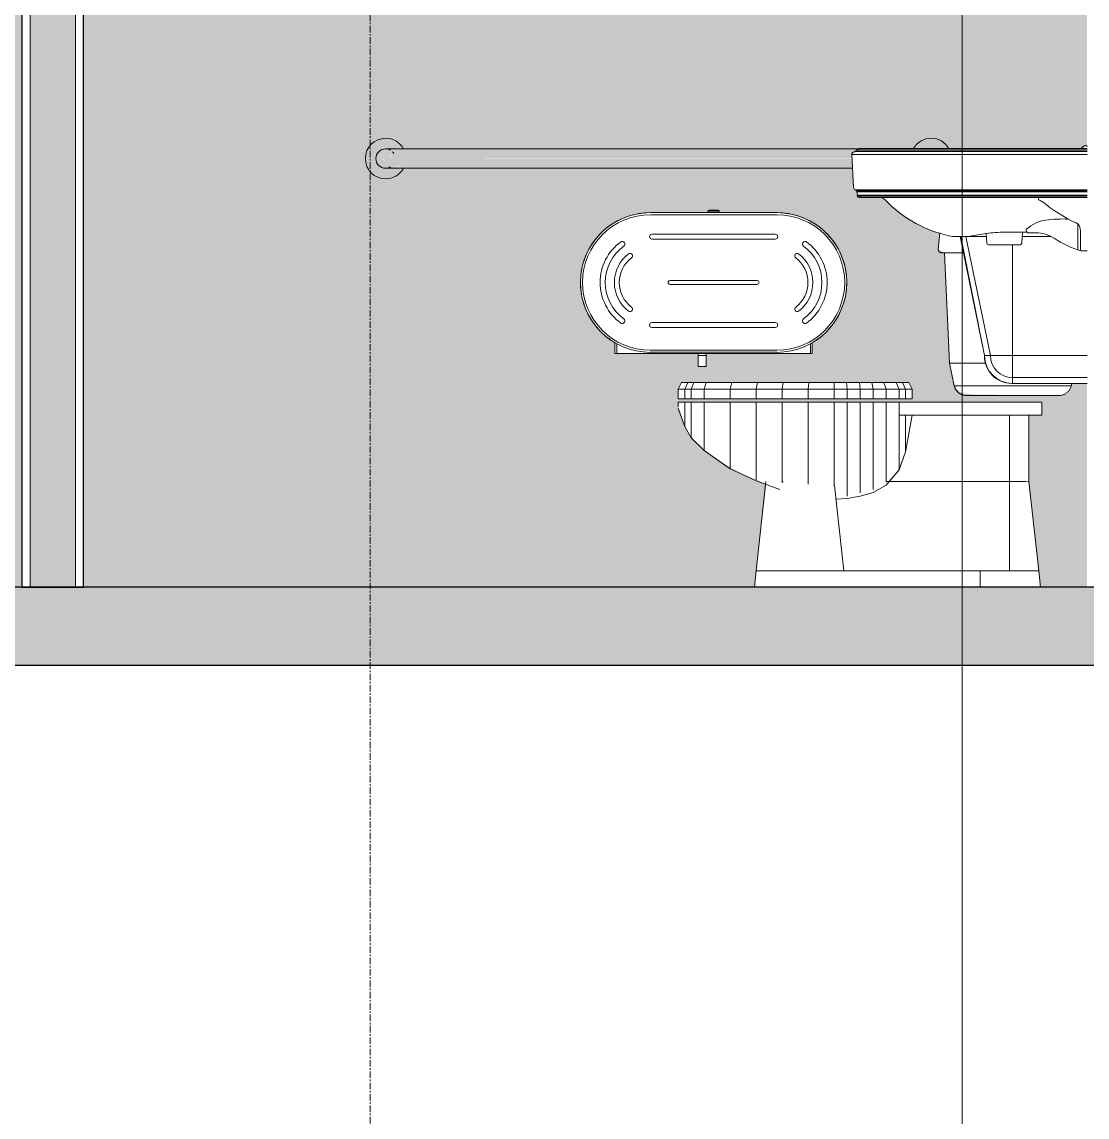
# Model space of a CAD drawing. Header units: inches. Extents: x -55396 to -733, y -290 to 853.
# Drawn here: x -15812.5 to -15730.5, y -40.8 to 43.5 of the extents above; entities that cross this region are included whole.
import ezdxf

# ---------------------------------------------------------------- set-up
doc = ezdxf.new("R2010")
doc.units = ezdxf.units.IN
doc.header["$MEASUREMENT"] = 0
doc.linetypes.add('Grid Line 1_2_', pattern=[0.875, 0.5, -0.125, 0.125, -0.125])
doc.linetypes.add('Grid Line 1_2__2_', pattern=[0.875, 0.5, -0.125, 0.125, -0.125])
for name, color, linetype, lineweight in [('A-FLOR', 192, 'Continuous', 9), ('A-FLOR-LEVL', 51, 'Continuous', 9), ('A-WALL', 113, 'Continuous', 9), ('A-WALL-PATT', 111, 'Continuous', 25), ('G-ANNO-SYMB', 111, 'Continuous', 9), ('I-WALL', 2, 'Continuous', 9), ('P-SANR-FIXT', 6, 'Continuous', 9), ('Q-SPCQ', 91, 'Continuous', 9), ('S-GRID', 1, 'Continuous', 9)]:
    doc.layers.add(name, color=color, linetype=linetype, lineweight=lineweight)

# ---------------------------------------------------------------- blocks, each defined once
blk = doc.blocks.new('Toilet-Domestic-3D - Toilet-Domestic-3D-11065-Section 1')
at = {"layer": 'P-SANR-FIXT', "color": 250}
for p, q in [((22586.899, 27.29), (22586.788, 26.022)), ((22587.264, 25.75), (22587.65, 17.25)), ((22587.264, 25.75), (22588.445, 25.75)), ((22587.65, 17.25), (22588.01, 15.491)), ((22587.65, 17.25), (22590.43, 17.25)), ((22567.014, 15.75), (22566.764, 15.245)), ((22566.764, 15.25), (22567.264, 15.25)), ((22566.764, 15.25), (22566.764, 14.5)), ((22567.264, 15.245), (22566.764, 15.245)), ((22567.014, 15.75), (22567.492, 15.75)), ((22567.492, 15.75), (22567.264, 15.245)), ((22567.764, 15.245), (22567.264, 15.245)), ((22567.264, 15.245), (22567.264, 14.5)), ((22567.266, 15.25), (22567.764, 15.25)), ((22567.492, 15.75), (22567.964, 15.75)), ((22568.764, 15.245), (22567.764, 15.245)), ((22567.764, 15.245), (22567.764, 14.5)), ((22567.964, 15.75), (22567.766, 15.25)), ((22567.766, 15.25), (22568.764, 15.25)), ((22567.964, 15.75), (22568.925, 15.75)), ((22570.764, 15.245), (22568.764, 15.245)), ((22568.764, 15.245), (22568.764, 14.5)), ((22568.925, 15.75), (22568.766, 15.25)), ((22568.766, 15.25), (22570.764, 15.25)), ((22568.925, 15.75), (22570.889, 15.75)), ((22572.764, 15.245), (22570.764, 15.245)), ((22570.764, 15.245), (22570.764, 14.5)), ((22570.889, 15.75), (22570.765, 15.25)), ((22570.765, 15.25), (22572.764, 15.25)), ((22570.889, 15.75), (22572.86, 15.75)), ((22574.764, 15.245), (22572.764, 15.245)), ((22572.764, 15.245), (22572.764, 14.5)), ((22572.86, 15.75), (22572.765, 15.25)), ((22572.765, 15.25), (22574.764, 15.25)), ((22572.86, 15.75), (22574.839, 15.75)), ((22576.772, 15.245), (22574.764, 15.245)), ((22574.764, 15.245), (22574.764, 14.5)), ((22574.839, 15.75), (22574.765, 15.25)), ((22574.765, 15.25), (22576.772, 15.25)), ((22574.839, 15.75), (22576.815, 15.75)), ((22576.815, 15.75), (22576.772, 15.25)), ((22576.772, 15.25), (22578.764, 15.25)), ((22578.764, 15.245), (22576.772, 15.245)), ((22576.772, 15.245), (22576.772, 14.5)), ((22576.815, 15.75), (22578.764, 15.75)), ((22578.764, 15.75), (22579.728, 15.75)), ((22578.764, 15.75), (22578.764, 15.25)), ((22578.764, 15.25), (22579.76, 15.25)), ((22579.76, 15.245), (22578.764, 15.245)), ((22578.764, 15.245), (22578.764, 14.5)), ((22579.728, 15.75), (22580.71, 15.75)), ((22579.728, 15.75), (22579.76, 15.25)), ((22579.76, 15.25), (22580.764, 15.25)), ((22580.764, 15.245), (22579.76, 15.245)), ((22579.76, 15.245), (22579.76, 14.5)), ((22580.71, 15.75), (22581.669, 15.75)), ((22580.71, 15.75), (22580.764, 15.25)), ((22580.764, 15.25), (22581.763, 15.25)), ((22581.764, 15.245), (22580.764, 15.245)), ((22580.764, 15.245), (22580.764, 14.5)), ((22581.669, 15.75), (22582.602, 15.75)), ((22581.669, 15.75), (22581.763, 15.25)), ((22581.764, 15.25), (22582.762, 15.25)), ((22582.764, 15.245), (22581.764, 15.245)), ((22581.764, 15.245), (22581.764, 14.5)), ((22582.762, 15.25), (22582.602, 15.75)), ((22582.602, 15.75), (22583.544, 15.75)), ((22582.764, 15.25), (22583.762, 15.25)), ((22583.764, 15.245), (22582.764, 15.245)), ((22582.764, 14.5), (22582.764, 15.245)), ((22583.544, 15.75), (22584.022, 15.75)), ((22583.544, 15.75), (22583.764, 15.245)), ((22583.764, 15.25), (22584.262, 15.25)), ((22584.264, 15.245), (22583.764, 15.245)), ((22583.764, 15.245), (22583.764, 14.5)), ((22584.022, 15.75), (22584.514, 15.75)), ((22584.022, 15.75), (22584.264, 15.245)), ((22584.264, 15.25), (22584.764, 15.25)), ((22584.764, 15.245), (22584.264, 15.245)), ((22584.264, 15.245), (22584.264, 14.5)), ((22584.514, 15.75), (22584.764, 15.245)), ((22584.764, 15.25), (22584.764, 14.5)), ((22588.01, 15.491), (22590.514, 15.491)), ((22590.514, 15.491), (22597.018, 15.491)), ((22597.018, 15.491), (22597.058, 15.689)), ((22567.264, 14.5), (22566.764, 14.5)), ((22567.764, 14.5), (22567.264, 14.5)), ((22568.764, 14.5), (22567.764, 14.5)), ((22570.764, 14.5), (22568.764, 14.5)), ((22572.764, 14.5), (22570.764, 14.5)), ((22574.764, 14.5), (22572.764, 14.5)), ((22576.772, 14.5), (22574.764, 14.5)), ((22578.764, 14.5), (22576.772, 14.5)), ((22579.76, 14.5), (22578.764, 14.5)), ((22580.764, 14.5), (22579.76, 14.5)), ((22581.764, 14.5), (22580.764, 14.5)), ((22582.764, 14.5), (22581.764, 14.5)), ((22583.764, 14.5), (22582.764, 14.5)), ((22584.264, 14.5), (22583.764, 14.5)), ((22584.764, 14.5), (22584.264, 14.5)), ((22589.764, 14.75), (22590.514, 14.75)), ((22590.514, 14.75), (22589.764, 14.75)), ((22590.514, 14.75), (22596.052, 14.75)), ((22566.764, 14.25), (22567.264, 14.25)), ((22566.764, 14.25), (22566.764, 13.896)), ((22566.764, 13.75), (22567.264, 12.376)), ((22567.264, 14.25), (22567.764, 14.25)), ((22567.264, 14.25), (22567.264, 12.423)), ((22567.764, 14.25), (22568.764, 14.25)), ((22567.764, 14.25), (22567.764, 11.51)), ((22568.764, 14.25), (22570.764, 14.25)), ((22568.764, 14.25), (22568.764, 10.567)), ((22570.764, 14.25), (22572.764, 14.25)), ((22570.764, 14.25), (22570.764, 9.175)), ((22572.764, 14.25), (22574.764, 14.25)), ((22572.764, 14.25), (22572.764, 8.252)), ((22574.764, 14.25), (22576.772, 14.25)), ((22574.764, 14.25), (22574.764, 8.028)), ((22576.772, 14.25), (22578.764, 14.25)), ((22576.772, 14.25), (22576.772, 7.929)), ((22578.764, 14.25), (22579.76, 14.25)), ((22578.764, 14.25), (22578.764, 7.787)), ((22579.76, 14.25), (22580.764, 14.25)), ((22579.76, 14.25), (22579.76, 7.018)), ((22580.764, 14.25), (22581.764, 14.25)), ((22580.764, 14.25), (22580.764, 7.261)), ((22581.764, 14.25), (22582.764, 14.25)), ((22581.764, 14.25), (22581.764, 7.52)), ((22582.764, 14.25), (22583.764, 14.25)), ((22582.764, 14.25), (22582.764, 8.077)), ((22583.764, 14.25), (22594.321, 14.25)), ((22583.764, 14.25), (22583.764, 13.25)), ((22594.321, 14.25), (22594.764, 14.25)), ((22594.764, 13.25), (22594.764, 14.25)), ((22594.321, 13.25), (22583.764, 13.25)), ((22583.764, 13.243), (22583.764, 9.094)), ((22584.764, 13.25), (22584.264, 10.414)), ((22584.264, 10.414), (22584.764, 13.25)), ((22584.264, 13.241), (22584.264, 10.473)), ((22592.264, 8.125), (22592.264, 13.25)), ((22592.264, 8.125), (22592.264, 13.25)), ((22593.764, 8.125), (22593.764, 13.25)), ((22594.764, 13.25), (22594.321, 13.25)), ((22567.264, 12.376), (22567.764, 11.51)), ((22567.764, 11.51), (22568.764, 10.51)), ((22568.764, 10.51), (22570.764, 9.123)), ((22584.264, 10.414), (22583.764, 9.041)), ((22583.764, 9.041), (22584.264, 10.414)), ((22570.764, 9.123), (22572.764, 8.19)), ((22582.764, 7.849), (22583.764, 9.041)), ((22583.764, 9.041), (22582.996, 8.125)), ((22572.764, 8.19), (22574.597, 7.523)), ((22573.514, 8.125), (22572.764, 1.25)), ((22574.854, 8.125), (22574.748, 8.125)), ((22578.796, 7.83), (22579.514, 1.25)), ((22581.764, 7.282), (22582.764, 7.849)), ((22592.264, 8.125), (22582.804, 8.125)), ((22582.996, 8.125), (22592.264, 8.125)), ((22592.264, 1.25), (22592.264, 8.125)), ((22592.915, 8.125), (22592.264, 8.125)), ((22592.264, 8.125), (22592.264, 1.25)), ((22593.171, 8.125), (22592.922, 8.125)), ((22593.437, 8.125), (22593.169, 8.125)), ((22593.563, 8.125), (22593.464, 8.125)), ((22593.764, 8.125), (22593.642, 8.125)), ((22594.514, 1.25), (22593.764, 8.125)), ((22578.913, 6.763), (22579.76, 6.837)), ((22579.76, 6.837), (22580.764, 7.014)), ((22580.764, 7.014), (22581.764, 7.282)), ((22572.764, 1.25), (22572.628, 0)), ((22572.984, 1.25), (22572.764, 1.25)), ((22572.764, 1.25), (22572.984, 1.25)), ((22573.624, 1.25), (22572.984, 1.25)), ((22572.984, 1.25), (22573.624, 1.25)), ((22574.619, 1.25), (22573.624, 1.25)), ((22573.624, 1.25), (22574.619, 1.25)), ((22575.874, 1.25), (22574.619, 1.25)), ((22574.619, 1.25), (22575.874, 1.25)), ((22577.264, 1.25), (22575.874, 1.25)), ((22575.874, 1.25), (22577.264, 1.25)), ((22590.014, 1.25), (22577.264, 1.25)), ((22577.264, 1.25), (22579.514, 1.25)), ((22590.014, 0), (22590.014, 1.25)), ((22590.014, 1.25), (22594.456, 1.25)), ((22590.014, 1.25), (22590.014, 0)), ((22594.458, 1.25), (22594.514, 1.25)), ((22594.65, 0), (22594.514, 1.25))]:
    blk.add_line(p, q, dxfattribs=at)
at = {"layer": 'P-SANR-FIXT', "color": 250, "flags": 128}
for points in [[(22587.037, 25.75), (22587.027, 25.75), (22587.017, 25.751), (22587.007, 25.752), (22586.997, 25.753), (22586.987, 25.755), (22586.977, 25.757), (22586.968, 25.76), (22586.958, 25.763), (22586.949, 25.766), (22586.94, 25.77), (22586.93, 25.774), (22586.921, 25.778), (22586.913, 25.783), (22586.904, 25.788), (22586.896, 25.794), (22586.888, 25.799), (22586.88, 25.806), (22586.872, 25.812), (22586.865, 25.819), (22586.858, 25.826), (22586.851, 25.833), (22586.844, 25.841), (22586.838, 25.849), (22586.832, 25.857), (22586.827, 25.865), (22586.821, 25.873), (22586.816, 25.882), (22586.812, 25.891), (22586.808, 25.9), (22586.804, 25.909), (22586.8, 25.919), (22586.797, 25.928), (22586.795, 25.938), (22586.792, 25.948), (22586.791, 25.958), (22586.789, 25.967), (22586.788, 25.977), (22586.787, 25.987), (22586.787, 25.997), (22586.787, 26.007), (22586.788, 26.017), (22586.788, 26.022)], [(22587.273, 25.75), (22587.225, 25.75), (22587.183, 25.75), (22587.146, 25.75), (22587.114, 25.75), (22587.088, 25.75), (22587.067, 25.75), (22587.051, 25.75), (22587.041, 25.75), (22587.037, 25.75), (22587.037, 25.75)], [(22587.037, 25.75), (22587.04, 25.75), (22587.048, 25.75), (22587.062, 25.75), (22587.081, 25.75), (22587.106, 25.75), (22587.137, 25.75), (22587.172, 25.75), (22587.213, 25.75), (22587.26, 25.75), (22587.311, 25.75), (22587.368, 25.75), (22587.43, 25.75), (22587.497, 25.75), (22587.568, 25.75), (22587.644, 25.75), (22587.725, 25.75), (22587.81, 25.75), (22587.9, 25.75), (22587.994, 25.75), (22588.092, 25.75), (22588.193, 25.75), (22588.299, 25.75), (22588.408, 25.75), (22588.52, 25.75), (22588.635, 25.75), (22588.726, 25.75)], [(22588.976, 14.75), (22588.936, 14.751), (22588.896, 14.753), (22588.857, 14.757), (22588.817, 14.763), (22588.778, 14.77), (22588.739, 14.779), (22588.7, 14.789), (22588.662, 14.801), (22588.624, 14.814), (22588.587, 14.829), (22588.55, 14.845), (22588.515, 14.863), (22588.48, 14.882), (22588.445, 14.903), (22588.412, 14.925), (22588.379, 14.948), (22588.348, 14.972), (22588.317, 14.998), (22588.287, 15.025), (22588.259, 15.053), (22588.232, 15.083), (22588.206, 15.113), (22588.181, 15.144), (22588.157, 15.176), (22588.135, 15.21), (22588.114, 15.244), (22588.094, 15.279), (22588.076, 15.314), (22588.06, 15.351), (22588.044, 15.388), (22588.031, 15.425), (22588.018, 15.463), (22588.01, 15.491)], [(22590.514, 14.75), (22590.453, 14.75), (22590.391, 14.75), (22590.33, 14.75), (22590.269, 14.75), (22590.209, 14.75), (22590.149, 14.75), (22590.089, 14.75), (22590.03, 14.75), (22589.972, 14.75), (22589.915, 14.75), (22589.859, 14.75), (22589.804, 14.75), (22589.75, 14.75), (22589.697, 14.75), (22589.646, 14.75), (22589.596, 14.75), (22589.547, 14.75), (22589.5, 14.75), (22589.455, 14.75), (22589.411, 14.75), (22589.369, 14.75), (22589.329, 14.75), (22589.291, 14.75), (22589.254, 14.75), (22589.22, 14.75), (22589.188, 14.75), (22589.158, 14.75), (22589.13, 14.75), (22589.104, 14.75), (22589.081, 14.75), (22589.06, 14.75), (22589.041, 14.75), (22589.025, 14.75), (22589.01, 14.75), (22588.999, 14.75), (22588.99, 14.75), (22588.983, 14.75), (22588.978, 14.75), (22588.976, 14.75)], [(22588.976, 14.75), (22588.978, 14.75), (22588.981, 14.75), (22588.987, 14.75), (22588.996, 14.75), (22589.007, 14.75), (22589.02, 14.75), (22589.036, 14.75), (22589.054, 14.75), (22589.075, 14.75), (22589.098, 14.75), (22589.123, 14.75), (22589.15, 14.75), (22589.18, 14.75), (22589.211, 14.75), (22589.245, 14.75), (22589.281, 14.75), (22589.318, 14.75), (22589.358, 14.75), (22589.4, 14.75), (22589.443, 14.75), (22589.488, 14.75), (22589.534, 14.75), (22589.583, 14.75), (22589.632, 14.75), (22589.683, 14.75), (22589.736, 14.75), (22589.789, 14.75), (22589.844, 14.75), (22589.9, 14.75), (22589.957, 14.75), (22590.015, 14.75), (22590.073, 14.75), (22590.132, 14.75), (22590.192, 14.75), (22590.253, 14.75), (22590.314, 14.75), (22590.375, 14.75), (22590.436, 14.75), (22590.497, 14.75), (22590.514, 14.75)]]:
    blk.add_lwpolyline(points, dxfattribs=at)
at = {"layer": 'P-SANR-FIXT', "color": 250}
blk.add_open_spline([(22596.052, 14.75), (22596.129, 14.75), (22596.239, 14.762), (22596.377, 14.801), (22596.475, 14.842), (22596.57, 14.893), (22596.661, 14.955), (22596.746, 15.026), (22596.82, 15.106), (22596.883, 15.193), (22596.955, 15.319), (22596.996, 15.421), (22597.018, 15.491)], degree=3, knots=[0, 0, 0, 0, 0.166667, 0.25, 0.333333, 0.416667, 0.5, 0.583333, 0.666667, 0.75, 0.833333, 1, 1, 1, 1], dxfattribs=at)
blk = doc.blocks.new('Sink-Bathroom-Kohler-Pinoir-2035-8 - Vitreous_China-0-White-11071-Section 1')
at = {"layer": 'P-SANR-FIXT', "color": 250}
for p, q in [((22597.721, 33.766), (22580.688, 33.766)), ((22580.74, 33.766), (22598.24, 33.766)), ((22598.135, 34.006), (22598.081, 34.006)), ((22580.13, 33.305), (22598.24, 33.305)), ((22580.13, 33.305), (22580.263, 30.77)), ((22580.386, 33.535), (22598.24, 33.535)), ((22580.504, 33.684), (22598.24, 33.684)), ((22580.504, 33.684), (22580.515, 33.639)), ((22580.515, 33.639), (22598.24, 33.639)), ((22598.24, 30.604), (22580.385, 30.604)), ((22580.385, 30.604), (22580.421, 30.604)), ((22580.489, 30.506), (22598.24, 30.506)), ((22580.508, 30.43), (22598.24, 30.43)), ((22580.508, 30.43), (22580.557, 30.179)), ((22580.557, 30.179), (22580.535, 30.115)), ((22580.535, 30.115), (22598.24, 30.115)), ((22580.557, 30.179), (22598.24, 30.179)), ((22580.721, 29.99), (22582.354, 29.99)), ((22582.259, 29.989), (22598.24, 29.989)), ((22594.494, 29.989), (22594.494, 29.834)), ((22597.533, 27.955), (22597.533, 25.968)), ((22587.867, 26.999), (22589.19, 26.999)), ((22588.47, 26.999), (22590.349, 17.827)), ((22588.515, 26.999), (22590.348, 17.827)), ((22590.797, 17.827), (22588.918, 26.999)), ((22589.19, 26.999), (22590.49, 26.999)), ((22590.479, 27.227), (22590.514, 26.483)), ((22591.86, 27.328), (22593.621, 27.344)), ((22593.217, 26.483), (22593.262, 27.341)), ((22593.262, 27.341), (22593.625, 27.341)), ((22593.304, 26.999), (22595.443, 26.999)), ((22593.751, 27.274), (22594.306, 27.279)), ((22597.716, 27.564), (22597.731, 27.494)), ((22597.731, 27.494), (22597.731, 25.884)), ((22590.642, 26.364), (22593.089, 26.364)), ((22592.486, 26.364), (22592.486, 15.689)), ((22597.783, 25.884), (22598.24, 25.884)), ((22590.348, 17.827), (22598.24, 17.827)), ((22592.486, 16.138), (22598.24, 16.138)), ((22598.24, 15.689), (22592.434, 15.689)), ((22592.487, 15.689), (22598.24, 15.689))]:
    blk.add_line(p, q, dxfattribs=at)
for centre, radius, start, end in [((22580.694, 33.508), 0.258, 116, 137.13982), ((22580.688, 33.52), 0.245, 90, 116), ((22597.715, 33.97), 0.204, 271.75301, 330.32263), ((22598.14, 33.728), 0.285, 101.96724, 150.32263), ((22598.135, 33.901), 0.105, 0, 90), ((22580.318, 33.325), 0.189, 92.21837, 186.12942), ((22580.304, 33.678), 0.164, 272.21837, 299.78163), ((22580.911, 33.014), 0.74, 122.34814, 135.21541), ((22580.449, 30.779), 0.187, 183, 249.78203), ((22580.698, 30.723), 0.301, 203.24474, 226.01758), ((22580.319, 30.422), 0.189, 2.21637, 26.26267), ((22580.721, 30.189), 0.2, 201.91798, 270.08202), ((22582.309, 29.455), 0.536, 46.78466, 85.21534), ((22589.645, 36.397), 9.565, 223.23091, 259.28414), ((22593.784, 28.06), 1.91, 58.72556, 68.18667), ((22602.456, 39.006), 12.072, 230.49168, 245.18887), ((22595.432, 25.531), 2.751, 97.79646, 132.20354), ((22596.378, 18.625), 9.723, 87.46988, 97.79646), ((22597.154, 27.538), 0.563, 2.59082, 65.18887), ((22591.356, 18.483), 8.787, 95.72956, 104.27044), ((22591.964, 15.896), 11.433, 90.51824, 97.48176), ((22593.71, 27.475), 0.158, 143.11234, 235.74235), ((22593.75, 27.424), 0.15, 213.74749, 270.49832), ((22594.298, 24.689), 2.59, 57.11645, 89.80241), ((22590.639, 26.489), 0.125, 182.72856, 271.32053), ((22593.089, 26.492), 0.129, 270, 356), ((22600.387, 34.108), 8.626, 237.11645, 252.43002), ((22592.434, 17.776), 2.087, 178.5896, 270), ((22592.487, 17.827), 2.138, 180, 270), ((22592.486, 17.827), 1.689, 180, 270)]:
    blk.add_arc(centre, radius, start, end, dxfattribs=at)
blk = doc.blocks.new('817_Grab_Bars - 8170-001420-V362-Section 1')
at = {"layer": 'Q-SPCQ'}
for points in [[(22544.24, 31.437), (22544.24, 32.25), (22543.865, 32.35), (22543.591, 32.625), (22543.49, 33), (22543.591, 33.375), (22543.865, 33.65), (22544.24, 33.75), (22544.24, 34.562), (22543.459, 34.353), (22542.887, 33.781), (22542.678, 33), (22542.887, 32.219), (22543.459, 31.647)], [(22545.49, 33), (22580.145, 33.024), (22580.208, 33.375), (22580.667, 33.75), (22545.49, 33.724), (22545.49, 33.194)], [(22586.056, 33.766), (22586.24, 33.766), (22586.24, 34.562), (22585.459, 34.353), (22584.939, 33.766), (22586.008, 33.766)], [(22586.425, 33.766), (22587.593, 33.781), (22587.022, 34.353), (22586.24, 34.562), (22586.24, 33.766)], [(22579.887, 32.25), (22580.183, 32.285), (22580.13, 33), (22545.49, 33), (22545.49, 32.25), (22578.778, 32.25)]]:
    blk.add_hatch(color=9, dxfattribs=at).paths.add_polyline_path(points, flags=0)
h = blk.add_hatch(color=9, dxfattribs=at)
h.paths.add_polyline_path([(22544.24, 31.437), (22545.022, 31.647), (22545.539, 32.25), (22545.49, 32.315), (22545.439, 32.363), (22545.062, 32.381), (22545.013, 32.339), (22544.587, 32.339), (22544.24, 32.25)], flags=0)
h.paths.add_polyline_path([(22545.49, 33.194), (22545.49, 33.375), (22545.264, 33.207)], flags=0)
h.paths.add_polyline_path([(22544.88, 33.388), (22544.84, 33.487), (22544.861, 33.413)], flags=0)
h.paths.add_polyline_path([(22544.653, 33.62), (22544.886, 33.651), (22545.593, 33.781), (22544.886, 34.389), (22544.24, 34.562), (22544.24, 33.75), (22544.635, 33.635)], flags=0)
h = blk.add_hatch(color=9, dxfattribs=at)
h.paths.add_polyline_path([(22544.243, 33), (22545.49, 33), (22545.49, 33.194), (22545.264, 33.207), (22545.49, 33.375), (22545.49, 33.724), (22543.936, 33.52), (22543.714, 33.368), (22543.87, 33.32), (22544.003, 33.175), (22543.859, 33), (22544.076, 33)], flags=0)
h.paths.add_polyline_path([(22543.643, 33), (22543.859, 33), (22543.708, 33.175)], flags=0)
h.paths.add_polyline_path([(22544.499, 33.124), (22544.545, 33.261), (22544.723, 33.164)], flags=0)
h.paths.add_polyline_path([(22544.84, 33.319), (22544.665, 33.398), (22544.767, 33.52), (22544.886, 33.399)], flags=0)
h = blk.add_hatch(color=9, dxfattribs=at)
h.paths.add_polyline_path([(22545.013, 32.339), (22545.131, 32.44), (22545.49, 32.35), (22545.49, 33), (22544.076, 33), (22544.229, 32.747), (22543.99, 32.737), (22543.901, 32.61), (22544.353, 32.501), (22544.349, 32.494), (22544.49, 32.39), (22545.011, 32.339)], flags=0)
h.paths.add_polyline_path([(22543.796, 32.755), (22543.751, 33), (22543.649, 32.767)], flags=0)
at = {"layer": 'Q-SPCQ', "color": 250}
for p, q in [((22580.667, 33.75), (22545.49, 33.75)), ((22545.49, 32.25), (22580.185, 32.25))]:
    blk.add_line(p, q, dxfattribs=at)
at = {"layer": 'Q-SPCQ', "color": 250, "flags": 128}
for points in [[(22545.49, 33.75), (22545.44, 33.75), (22545.39, 33.75), (22545.341, 33.75), (22545.291, 33.75), (22545.242, 33.75), (22545.193, 33.75), (22545.145, 33.75), (22545.097, 33.75), (22545.05, 33.75), (22545.004, 33.75), (22544.958, 33.75), (22544.913, 33.75), (22544.869, 33.75), (22544.826, 33.75), (22544.785, 33.75), (22544.744, 33.75), (22544.704, 33.75), (22544.666, 33.75), (22544.629, 33.75), (22544.594, 33.75), (22544.56, 33.75), (22544.527, 33.75), (22544.496, 33.75), (22544.466, 33.75), (22544.438, 33.75), (22544.412, 33.75), (22544.388, 33.75), (22544.365, 33.75), (22544.344, 33.75), (22544.325, 33.75), (22544.308, 33.75), (22544.293, 33.75), (22544.279, 33.75), (22544.268, 33.75), (22544.258, 33.75), (22544.251, 33.75), (22544.245, 33.75), (22544.242, 33.75), (22544.24, 33.75)], [(22544.24, 32.25), (22544.241, 32.25), (22544.244, 32.25), (22544.249, 32.25), (22544.256, 32.25), (22544.265, 32.25), (22544.276, 32.25), (22544.289, 32.25), (22544.304, 32.25), (22544.32, 32.25), (22544.339, 32.25), (22544.359, 32.25), (22544.382, 32.25), (22544.406, 32.25), (22544.431, 32.25), (22544.459, 32.25), (22544.488, 32.25), (22544.518, 32.25), (22544.551, 32.25), (22544.584, 32.25), (22544.619, 32.25), (22544.656, 32.25), (22544.694, 32.25), (22544.733, 32.25), (22544.773, 32.25), (22544.815, 32.25), (22544.858, 32.25), (22544.901, 32.25), (22544.946, 32.25), (22544.991, 32.25), (22545.037, 32.25), (22545.084, 32.25), (22545.132, 32.25), (22545.18, 32.25), (22545.229, 32.25), (22545.278, 32.25), (22545.327, 32.25), (22545.377, 32.25), (22545.427, 32.25), (22545.477, 32.25), (22545.49, 32.25)]]:
    blk.add_lwpolyline(points, dxfattribs=at)
at = {"layer": 'Q-SPCQ', "color": 250}
for centre, radius, start, end in [((22544.24, 33), 1.562, 90, 270), ((22544.24, 33), 0.75, 90, 180), ((22544.24, 33), 1.563, 30, 90), ((22544.24, 33), 0.75, 60, 90), ((22586.24, 33), 1.562, 90, 150), ((22586.24, 33), 1.563, 30, 90), ((22544.24, 33), 0.75, 180, 270), ((22544.24, 33), 0.75, 31.22826, 44.42106), ((22544.24, 33), 0.75, 270, 300), ((22544.24, 33), 1.562, 270, 330)]:
    blk.add_arc(centre, radius, start, end, dxfattribs=at)
blk = doc.blocks.new('Dispenser-Toilet_Tissue-Frost_Products_LTD_-Jumbo-169 - Steel-Brushed-Stainless_Steel-39538-Section 1')
at = {"layer": 'Q-SPCQ', "color": 210, "lineweight": 13}
for p, q in [((22564.618, 28.836), (22574.363, 28.836)), ((22569.053, 28.836), (22564.618, 28.836)), ((22574.363, 28.676), (22564.618, 28.676)), ((22569.928, 28.951), (22569.053, 28.951)), ((22569.053, 28.951), (22569.053, 28.836)), ((22569.848, 29.031), (22569.133, 29.031)), ((22569.928, 28.836), (22569.928, 28.951)), ((22574.363, 28.836), (22569.928, 28.836)), ((22574.24, 27.176), (22564.74, 27.176)), ((22562.606, 26.541), (22562.628, 26.508)), ((22564.74, 26.801), (22574.24, 26.801)), ((22576.375, 26.541), (22576.353, 26.508)), ((22572.845, 23.608), (22566.135, 23.608)), ((22566.135, 23.308), (22572.845, 23.308)), ((22562.628, 20.409), (22562.606, 20.376)), ((22574.24, 20.376), (22564.74, 20.376)), ((22576.353, 20.409), (22576.375, 20.376)), ((22564.74, 20.001), (22574.24, 20.001)), ((22561.895, 18.821), (22561.895, 18.001)), ((22562.04, 18.001), (22562.04, 18.739)), ((22576.94, 18.001), (22576.94, 18.739)), ((22577.085, 18.001), (22577.085, 18.821)), ((22561.895, 18.001), (22568.311, 18.001)), ((22562.04, 18.001), (22576.94, 18.001)), ((22564.615, 18.241), (22574.365, 18.241)), ((22574.365, 18.081), (22564.615, 18.081)), ((22568.311, 18.001), (22568.311, 17.001)), ((22568.311, 17.829), (22568.911, 17.829)), ((22568.911, 17.001), (22568.911, 18.001)), ((22568.911, 18.001), (22577.085, 18.001)), ((22568.311, 17.001), (22568.911, 17.001))]:
    blk.add_line(p, q, dxfattribs=at)
for centre, radius, start, end in [((22564.618, 23.458), 5.378, 90, 269.97036), ((22564.618, 23.458), 5.378, 90, 239.5823), ((22564.618, 23.458), 5.218, 90, 269.96945), ((22569.133, 28.951), 0.08, 90, 180), ((22569.848, 28.951), 0.08, 0, 90), ((22574.363, 23.458), 5.378, 270.02964, 90), ((22574.363, 23.458), 5.378, 300.4177, 90), ((22574.363, 23.458), 5.218, 270.03055, 90), ((22564.74, 26.989), 0.188, 90, 270), ((22574.24, 26.989), 0.187, 270, 90), ((22564.618, 23.458), 3.866, 125.9297, 234.0703), ((22564.618, 23.458), 3.466, 125.96044, 234.03956), ((22562.455, 26.443), 0.18, 33.13038, 125.9297), ((22562.477, 26.409), 0.18, 305.96044, 33.13038), ((22576.503, 26.409), 0.18, 146.86962, 234.03956), ((22576.525, 26.443), 0.18, 54.0703, 146.86962), ((22574.363, 23.458), 3.466, 305.96044, 54.03956), ((22574.363, 23.458), 3.866, 305.9297, 54.0703), ((22564.618, 23.458), 2.766, 127.12224, 232.87776), ((22564.618, 23.458), 2.391, 127.14557, 232.85443), ((22563.058, 25.52), 0.18, 33.13038, 127.12224), ((22563.066, 25.508), 0.18, 307.14557, 33.13038), ((22575.915, 25.508), 0.18, 146.86962, 232.85443), ((22575.923, 25.52), 0.18, 52.87776, 146.86962), ((22574.363, 23.458), 2.391, 307.14557, 52.85443), ((22574.363, 23.458), 2.766, 307.12224, 52.87776), ((22566.135, 23.463), 0.145, 90, 180), ((22566.135, 23.453), 0.145, 180, 270), ((22572.845, 23.463), 0.145, 0, 90), ((22572.845, 23.453), 0.145, 270, 0), ((22563.058, 21.397), 0.18, 232.87776, 326.86962), ((22563.066, 21.409), 0.18, 326.86962, 52.85443), ((22575.915, 21.409), 0.18, 127.14557, 213.13038), ((22575.923, 21.397), 0.18, 213.13038, 307.12224), ((22562.455, 20.474), 0.18, 234.0703, 326.86962), ((22562.477, 20.508), 0.18, 326.86962, 54.03956), ((22564.74, 20.189), 0.188, 90, 270), ((22574.24, 20.189), 0.188, 270, 90), ((22576.503, 20.508), 0.18, 125.96044, 213.13038), ((22576.525, 20.474), 0.18, 213.13038, 305.9297)]:
    blk.add_arc(centre, radius, start, end, dxfattribs=at)
blk = doc.blocks.new('Locker Rooms and Restrooms_rvt-3-Section 1')
at = {"layer": 'A-FLOR-LEVL', "linetype": 'Grid Line 1_2__2_'}
blk.add_line((20361.601, 0), (23227.371, 0), dxfattribs=at)
at = {"color": 250, "lineweight": 9}
for name in ['817_Grab_Bars - 8170-001420-V362-Section 1', 'Sink-Bathroom-Kohler-Pinoir-2035-8 - Vitreous_China-0-White-11071-Section 1', 'Dispenser-Toilet_Tissue-Frost_Products_LTD_-Jumbo-169 - Steel-Brushed-Stainless_Steel-39538-Section 1', 'Toilet-Domestic-3D - Toilet-Domestic-3D-11065-Section 1']:
    blk.add_blockref(name, (0, 0), dxfattribs=at)
blk = doc.blocks.new('Struct_Xcel_Sports Complex_rvt-3-Section 1')
at = {"layer": 'A-FLOR'}
blk.add_hatch(color=254, dxfattribs=at).paths.add_polyline_path([(21132.303, -6), (22790.803, -6), (22790.803, 0), (21132.303, 0), (21132.303, -1.687)], flags=0)
at = {"layer": 'A-FLOR', "color": 130, "lineweight": 25}
for p, q in [((22790.803, 0), (21132.303, 0)), ((21132.303, -6), (22790.803, -6))]:
    blk.add_line(p, q, dxfattribs=at)

msp = doc.modelspace()

# ---------------------------------------------------------------- hatches: boundary and pattern name
at = {"layer": 'A-WALL-PATT', "lineweight": 9}
h = msp.add_hatch(dxfattribs=at)
h.set_pattern_fill('FP_22', color=256, style=0, pattern_type=2)
h.set_pattern_definition([(0, (22011.012, 102), (61.44, 15.36), [2.534, -43.546, 2.534, -43.546, -245.76]), (0, (22011.012, 102), (61.44, 15.36), [-92.16, 2.534, -89.626, 2.534, -43.546, -107.52]), (0, (22011.012, 102), (61.44, 15.36), [-230.4, 2.534, -28.186, 2.534, -74.266]), (120, (22034.052, 109.68), (-44.02215, 45.528601), [2.534, -43.546, 2.534, -43.546, -245.76]), (120, (22034.052, 109.68), (-44.02215, 45.528601), [-92.16, 2.534, -89.626, 2.534, -43.546, -107.52]), (120, (22034.052, 109.68), (-44.02215, 45.528601), [-230.4, 2.534, -28.186, 2.534, -74.266]), (240, (22041.732, 140.4), (-17.41785, -60.888601), [2.534, -43.546, 2.534, -43.546, -245.76]), (240, (22041.732, 140.4), (-17.41785, -60.888601), [-92.16, 2.534, -89.626, 2.534, -43.546, -107.52]), (240, (22041.732, 140.4), (-17.41785, -60.888601), [-230.4, 2.534, -28.186, 2.534, -74.266])])
h.paths.add_polyline_path([(-15808.406, 0), (-15807.781, 0), (-15807.781, 166.919), (-15808.406, 166.945), (-15808.406, 37.385)], flags=0)
at = {"layer": 'I-WALL', "lineweight": 5}
h = msp.add_hatch(color=256, dxfattribs=at)
h.paths.add_polyline_path([(-15961.281, 0), (-15812.531, 0), (-15812.531, 143.115), (-15958.468, 149.195), (-15958.468, 98.25), (-15959.218, 98.25), (-15959.218, 96.68), (-15959.793, 96.198), (-15959.863, 96.281), (-15959.327, 96.731), (-15959.327, 98.25), (-15961.968, 98.25), (-15961.968, 0)], flags=0)
h.paths.add_polyline_path([(-15734.12, 0), (-15730.531, 0), (-15730.531, 15.689), (-15731.713, 15.689), (-15731.853, 15.299), (-15731.953, 15.107), (-15732.297, 14.844), (-15732.719, 14.75), (-15739.215, 14.828), (-15740.061, 14.949), (-15740.129, 15.025), (-15740.32, 15.026), (-15740.448, 15.198), (-15740.567, 15.231), (-15740.627, 15.491), (-15740.76, 15.491), (-15741.12, 17.25), (-15741.466, 25.75), (-15741.568, 25.821), (-15741.834, 25.918), (-15741.846, 26.022), (-15741.983, 26.022), (-15741.884, 27.294), (-15742.897, 27.617), (-15744.578, 28.539), (-15746.3, 29.966), (-15746.417, 29.99), (-15748.083, 30.063), (-15748.385, 30.641), (-15748.508, 30.77), (-15748.641, 32.25), (-15783.177, 32.219), (-15783.749, 31.647), (-15784.531, 31.437), (-15785.312, 31.647), (-15785.92, 32.355), (-15786.093, 33), (-15785.884, 33.781), (-15785.312, 34.353), (-15784.531, 34.562), (-15783.749, 34.353), (-15783.169, 33.75), (-15743.884, 33.781), (-15743.312, 34.353), (-15742.531, 34.562), (-15741.749, 34.353), (-15741.173, 33.766), (-15730.999, 33.774), (-15730.531, 33.901), (-15730.531, 125), (-15725.781, 125), (-15725.781, 33.901), (-15725.261, 33.766), (-15715.134, 33.781), (-15714.562, 34.353), (-15713.781, 34.562), (-15712.999, 34.353), (-15712.423, 33.766), (-15673.134, 33.781), (-15672.525, 34.363), (-15671.781, 34.562), (-15670.999, 34.353), (-15670.427, 33.781), (-15670.218, 33), (-15670.427, 32.219), (-15670.999, 31.647), (-15671.781, 31.437), (-15672.562, 31.647), (-15673.142, 32.25), (-15707.725, 32.25), (-15707.803, 30.77), (-15708.099, 30.345), (-15708.261, 29.99), (-15710.121, 29.918), (-15710.217, 29.846), (-15711.733, 28.539), (-15713.489, 27.576), (-15714.439, 27.29), (-15714.328, 26.022), (-15714.511, 26.022), (-15714.511, 25.87), (-15714.804, 25.75), (-15715.3, 16.718), (-15715.551, 15.491), (-15715.741, 15.491), (-15715.795, 15.217), (-15715.934, 15.178), (-15716.029, 15.017), (-15716.25, 14.949), (-15716.284, 14.894), (-15716.959, 14.836), (-15717.236, 14.815), (-15718.054, 14.75), (-15723.803, 14.797), (-15724.015, 14.844), (-15724.358, 15.107), (-15724.598, 15.689), (-15725.781, 15.689), (-15725.781, 0), (-15722.191, 0), (-15721.267, 8.125), (-15721.267, 13.25), (-15722.304, 13.25), (-15722.247, 14.25), (-15694.304, 14.25), (-15694.381, 13.726), (-15694.442, 13.437), (-15695.028, 12.016), (-15695.339, 11.478), (-15696.735, 10.267), (-15698.711, 8.987), (-15701.09, 7.942), (-15700.168, 0), (-15645.843, 0), (-15645.843, 136.169), (-15807.781, 142.917), (-15807.781, 0), (-15756.143, 0), (-15755.221, 7.942), (-15757.06, 8.738), (-15758.402, 9.45), (-15760.007, 10.567), (-15761.121, 11.719), (-15761.643, 12.806), (-15761.81, 13.437), (-15762.007, 13.985), (-15762.007, 14.25), (-15734.007, 14.25), (-15734.065, 13.25), (-15735.044, 13.25), (-15735.002, 8.081), (-15734.257, 1.25)], flags=0)
h.paths.add_polyline_path([(-15641.093, 0), (-15556.718, 0), (-15556.718, 132.456), (-15641.093, 135.971), (-15641.093, 37.385)], flags=0)
h.paths.add_polyline_path([(-15710.526, 8.125), (-15711.304, 9.094), (-15711.885, 10.928), (-15711.767, 10.313), (-15711.259, 8.986), (-15710.536, 8.125)], flags=0)
h.paths.add_polyline_path([(-15745.775, 8.125), (-15744.988, 9.094), (-15744.487, 10.528), (-15744.565, 10.313), (-15745.151, 8.915), (-15745.785, 8.125)], flags=0)
h.paths.add_polyline_path([(-15695.916, 14.5), (-15712.304, 14.5), (-15712.302, 15.25), (-15712.054, 15.75), (-15694.554, 15.75), (-15694.304, 15.245), (-15694.304, 14.5), (-15695.573, 14.5)], flags=0)
h.paths.add_polyline_path([(-15761.211, 14.5), (-15762.007, 14.5), (-15762.004, 15.25), (-15761.757, 15.75), (-15744.257, 15.75), (-15744.007, 15.245), (-15744.007, 14.5), (-15761.007, 14.5)], flags=0)
h.paths.add_polyline_path([(-15698.21, 17.001), (-15698.21, 18.001), (-15704.626, 18.001), (-15704.626, 18.821), (-15705.73, 19.681), (-15706.576, 20.797), (-15707.104, 22.093), (-15707.281, 23.482), (-15707.092, 24.869), (-15706.552, 26.161), (-15705.697, 27.269), (-15704.585, 28.12), (-15703.291, 28.654), (-15701.575, 28.836), (-15697.468, 28.836), (-15697.388, 29.031), (-15696.673, 29.031), (-15696.593, 28.836), (-15692.158, 28.836), (-15690.77, 28.654), (-15689.436, 28.089), (-15688.331, 27.226), (-15687.485, 26.105), (-15686.957, 24.78), (-15686.781, 23.482), (-15686.969, 22.063), (-15687.509, 20.766), (-15688.364, 19.655), (-15689.436, 18.821), (-15689.436, 18.001), (-15697.61, 18.001), (-15697.61, 17.001)], flags=0)
h.paths.add_polyline_path([(-15760.007, 17.001), (-15760.46, 17.001), (-15760.46, 18.001), (-15766.876, 18.001), (-15766.876, 18.821), (-15767.98, 19.681), (-15768.826, 20.797), (-15769.354, 22.093), (-15769.531, 23.482), (-15769.342, 24.869), (-15768.802, 26.161), (-15767.947, 27.269), (-15766.835, 28.12), (-15765.541, 28.654), (-15764.153, 28.836), (-15759.718, 28.836), (-15759.638, 29.031), (-15758.923, 29.031), (-15758.843, 28.836), (-15754.408, 28.836), (-15753.02, 28.654), (-15751.686, 28.089), (-15750.581, 27.226), (-15749.735, 26.105), (-15749.207, 24.78), (-15749.031, 23.482), (-15749.219, 22.063), (-15749.759, 20.766), (-15750.614, 19.655), (-15751.686, 18.821), (-15751.686, 18.001), (-15759.86, 18.001), (-15759.86, 17.001)], flags=0)
h.paths.add_polyline_path([(-15748.05, 29.99), (-15748.214, 30.179), (-15748.226, 30.353), (-15748.083, 30.059)], flags=0)
h.paths.add_polyline_path([(-15671.864, 32.86), (-15671.985, 33), (-15671.975, 32.925), (-15671.931, 32.899)], flags=0)
h.paths.add_polyline_path([(-15671.536, 32.747), (-15671.616, 33), (-15671.859, 32.852), (-15671.7, 32.74), (-15671.586, 32.745)], flags=0)
h.paths.add_polyline_path([(-15671.781, 32.25), (-15671.406, 32.35), (-15671.131, 32.625), (-15671.031, 33), (-15671.131, 33.375), (-15671.406, 33.65), (-15671.781, 33.75), (-15672.163, 33.644), (-15672.188, 33.553), (-15671.975, 33.496), (-15671.858, 33.516), (-15671.781, 33.573), (-15671.559, 33.479), (-15671.45, 33.196), (-15671.487, 33.162), (-15671.322, 33), (-15671.183, 33), (-15671.25, 32.762), (-15671.536, 32.747), (-15671.536, 32.6), (-15672.196, 32.501), (-15672.214, 32.395), (-15672.128, 32.35), (-15671.95, 32.413), (-15671.975, 32.276)], flags=0)
h.paths.add_polyline_path([(-15785.02, 33), (-15785.061, 32.762), (-15785.122, 32.767), (-15785.057, 32.916)], flags=0)
h.paths.add_polyline_path([(-15784.912, 33), (-15785.122, 33.017), (-15785.053, 33.175), (-15784.974, 33.078)], flags=0)
h.paths.add_polyline_path([(-15784.531, 32.25), (-15784.169, 32.374), (-15784.422, 32.494), (-15784.428, 32.6), (-15784.835, 32.66), (-15784.695, 32.741), (-15784.547, 32.755), (-15784.781, 33), (-15784.901, 33.013), (-15784.768, 33.175), (-15785.046, 33.375), (-15784.725, 33.49), (-15784.63, 33.516), (-15784.519, 33.595), (-15784.332, 33.52), (-15784.156, 33.65), (-15784.531, 33.75), (-15784.906, 33.65), (-15785.18, 33.375), (-15785.281, 33), (-15785.18, 32.625), (-15784.906, 32.35), (-15784.725, 32.276)], flags=0)
h.paths.add_polyline_path([(-15784.272, 33.124), (-15784.156, 33.223), (-15784.243, 33.209), (-15784.264, 33.145)], flags=0)
h.paths.add_polyline_path([(-15783.931, 33.319), (-15783.94, 33.451), (-15784.007, 33.516), (-15784.046, 33.371), (-15784, 33.35)], flags=0)
h.paths.add_polyline_path([(-15556.718, 133.817), (-15556.718, 145.212), (-15641.093, 148.727), (-15641.093, 137.333), (-15566.007, 134.204)], flags=0)
h.paths.add_polyline_path([(-15645.843, 137.53), (-15645.843, 148.925), (-15807.781, 155.673), (-15807.781, 144.278), (-15659.983, 138.12)], flags=0)
h.paths.add_polyline_path([(-15812.531, 144.476), (-15812.531, 155.87), (-15958.468, 161.951), (-15958.468, 150.556), (-15832.049, 145.289)], flags=0)
h.paths.add_polyline_path([(-15959.218, 194.5), (-15958.468, 194.5), (-15958.468, 217), (-15961.968, 217), (-15961.968, 194.5), (-15960.17, 194.5)], flags=0)
msp.add_hatch(color=256, dxfattribs=at).paths.add_polyline_path([(-15811.906, 0), (-15808.406, 0), (-15808.406, 166.945), (-15811.906, 167.091), (-15811.906, 37.385)], flags=0)

# ---------------------------------------------------------------- linework, layer by layer
at = {"layer": 'A-FLOR-LEVL', "linetype": 'Grid Line 1_2_'}
msp.add_line((-17967.17, 0), (-15101.4, 0), dxfattribs=at)
at = {"layer": 'A-WALL'}
for p, q in [((-15811.906, 167.091), (-15811.906, 0)), ((-15808.406, 166.945), (-15808.406, 0))]:
    msp.add_line(p, q, dxfattribs=at)
at = {"layer": 'G-ANNO-SYMB'}
msp.add_line((-15740.141, 545.157), (-15740.141, -79.661), dxfattribs=at)
at = {"layer": 'I-WALL', "lineweight": 25}
for p, q in [((-15812.531, 167.117), (-15812.531, 0)), ((-15807.781, 0), (-15807.781, 166.919)), ((-15812.531, 0), (-15807.781, 0))]:
    msp.add_line(p, q, dxfattribs=at)
at = {"layer": 'S-GRID', "linetype": 'Grid Line 1_2_'}
msp.add_line((-15785.718, -273.161), (-15785.718, 738.657), dxfattribs=at)
msp.add_line((-15785.718, -273.161), (-15785.718, 738.657), dxfattribs=at)

# ---------------------------------------------------------------- next in the draw order: block references
at = {"color": 210, "lineweight": 5}
msp.add_blockref('Locker Rooms and Restrooms_rvt-3-Section 1', (-38328.771, 0), dxfattribs=at)

# ---------------------------------------------------------------- next in the draw order: block references
msp.add_blockref('Struct_Xcel_Sports Complex_rvt-3-Section 1', (-38328.771, 0), dxfattribs=at)

doc.saveas('drawing.dxf')
